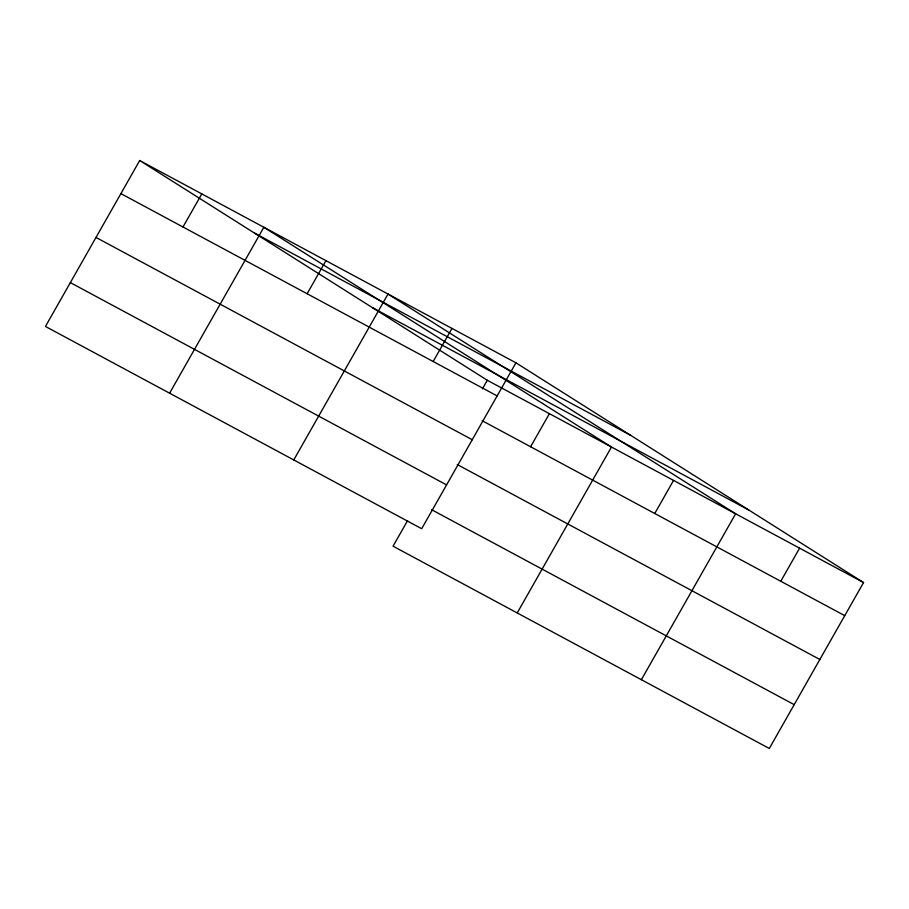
<?xml version="1.0" encoding="UTF-8"?>
<svg xmlns="http://www.w3.org/2000/svg" width="909" height="909" viewBox="0 0 909 909"><rect width="100%" height="100%" fill="white"/><g stroke="black" fill="none" stroke-linecap="round" stroke-linejoin="round"><path stroke-width="1.36" d="M139.702 160.518L45.45 326.445L421.685 528.72L515.937 362.805L139.702 160.518L487.315 380.28L863.55 582.555L769.298 748.482L393.063 546.195L407.584 520.63M182.982 226.989L201.787 193.89M169.608 393.188L263.86 227.273L611.473 447.035L517.221 612.95M307.14 293.743L325.945 260.644M293.766 459.943L388.018 294.027L735.631 513.79L641.379 679.705M433.173 361.509L451.978 328.41M482.44 388.859L487.315 380.28M530.595 446.751L549.4 413.652M654.753 513.505L673.558 480.406M780.786 581.271L799.59 548.172M254.418 233.034L630.653 435.32M372.61 307.753L748.834 510.04M120.908 193.617L497.132 395.904M482.179 420.719L844.745 615.654M96.002 237.442L472.237 439.729M457.272 464.544L819.85 659.491M70.345 282.608L446.58 484.895M431.616 509.71L794.193 704.645M515.937 362.805L863.55 582.555"/></g></svg>
